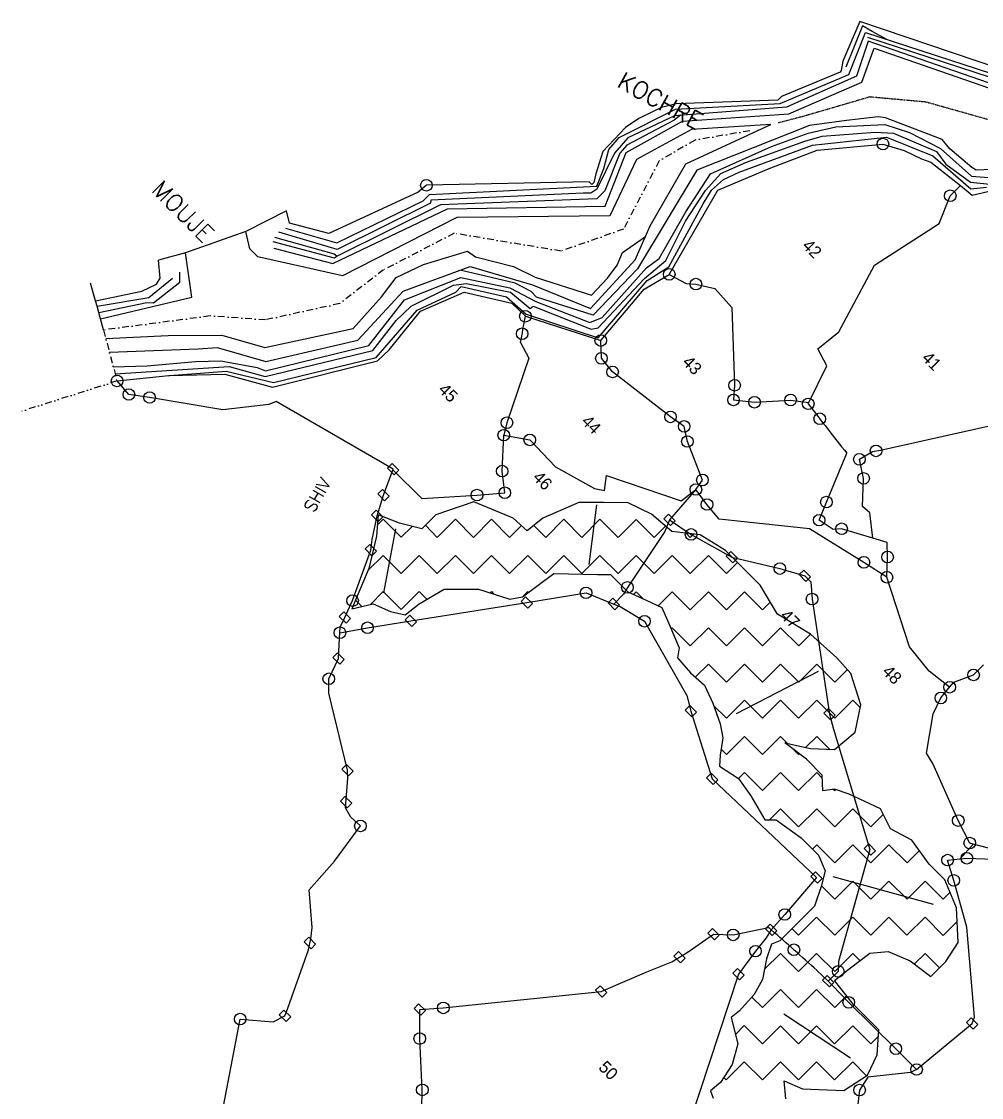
# Model space of a CAD drawing. Header units: metres. Extents: x 344416 to 346002, y 1760973 to 1763559.
# Drawn here: x 344623 to 345333, y 1762729 to 1763524 of the extents above; entities that cross this region are included whole.
import ezdxf

# ---------------------------------------------------------------- set-up
doc = ezdxf.new("R2010")
doc.units = ezdxf.units.M
doc.header["$MEASUREMENT"] = 0
doc.linetypes.add('DASHDOT', pattern=[1, 0.5, -0.25, 0, -0.25])
doc.linetypes.add('DIVIDE', pattern=[1.25, 0.5, -0.25, 0, -0.25, 0, -0.25])
for name, color, linetype in [('LINE_WATER', 4, 'Continuous'), ('OFF', 1, 'Continuous'), ('OTHERS', 1, 'Continuous'), ('POLY_HATCH', 12, 'Continuous'), ('POLY_PARCEL', 6, 'Continuous'), ('POLY_WATER', 4, 'Continuous'), ('SYM_ARROW', 1, 'Continuous'), ('TEXT_MAPOUT', 7, 'Continuous'), ('TEXT_PARCEL', 7, 'Continuous'), ('V_BOUND_LINE', 7, 'Continuous'), ('V_BOUND_STREAM_LINE', 7, 'DASHDOT'), ('V_DIVIDE_LINE', 7, 'DIVIDE')]:
    doc.layers.add(name, color=color, linetype=linetype)
doc.styles.get("Standard").update_dxf_attribs({"font": 'simplex.shx'})
doc.styles.add('TEXT_MAP', font='')
doc.styles.get('TEXT_MAP').set_extended_font_data('Kruti Dev 050')

msp = doc.modelspace()

# ---------------------------------------------------------------- linework, layer by layer
for points in [[(344897.39, 1763197.28), (344902.35, 1763192.32), (344898.92, 1763188.9), (344893.97, 1763193.85)], [(344890.21, 1763178.22), (344895.16, 1763173.26), (344891.73, 1763169.84), (344886.78, 1763174.79)], [(344885.52, 1763162.91), (344890.48, 1763157.95), (344887.05, 1763154.53), (344882.09, 1763159.48)], [(345101.5, 1763159.94), (345106.46, 1763154.98), (345103.03, 1763151.55), (345098.07, 1763156.51)], [(344880.84, 1763137.6), (344885.79, 1763132.64), (344882.36, 1763129.21), (344877.41, 1763134.17)], [(345147.59, 1763132.28), (345152.54, 1763127.32), (345149.12, 1763123.89), (345144.16, 1763128.85)], [(345201.43, 1763118.65), (345206.38, 1763113.7), (345202.95, 1763110.27), (345198, 1763115.23)], [(344996, 1763098.84), (345000.95, 1763093.88), (344997.52, 1763090.45), (344992.57, 1763095.41)], [(345060.3, 1763097.74), (345065.26, 1763092.78), (345061.83, 1763089.35), (345056.87, 1763094.31)], [(344861.73, 1763087.75), (344866.69, 1763082.79), (344863.26, 1763079.36), (344858.3, 1763084.32)], [(344910.45, 1763085.4), (344915.41, 1763080.44), (344911.98, 1763077.02), (344907.02, 1763081.97)], [(344857.05, 1763057.43), (344862, 1763052.48), (344858.58, 1763049.05), (344853.62, 1763054.01)], [(345117.29, 1763018.51), (345122.24, 1763013.55), (345118.81, 1763010.13), (345113.86, 1763015.09)], [(345219.72, 1763016.33), (345224.68, 1763011.37), (345221.25, 1763007.94), (345216.29, 1763012.9)], [(344863.53, 1762974.97), (344868.48, 1762970.01), (344865.05, 1762966.59), (344860.1, 1762971.55)], [(345133.13, 1762968.58), (345138.08, 1762963.62), (345134.65, 1762960.2), (345129.7, 1762965.15)], [(344862.51, 1762951.37), (344867.46, 1762946.41), (344864.03, 1762942.98), (344859.08, 1762947.94)], [(345249.62, 1762916.34), (345254.57, 1762911.38), (345251.14, 1762907.96), (345246.19, 1762912.92)], [(345210.14, 1762895.76), (345215.1, 1762890.8), (345211.67, 1762887.37), (345206.71, 1762892.33)], [(345176.69, 1762857.1), (345181.64, 1762852.14), (345178.21, 1762848.72), (345173.26, 1762853.68)], [(345134.13, 1762853.98), (345139.09, 1762849.02), (345135.66, 1762845.59), (345130.71, 1762850.55)], [(344835.88, 1762847.39), (344840.84, 1762842.43), (344837.41, 1762839.01), (344832.45, 1762843.96)], [(345108.86, 1762836.97), (345113.81, 1762832.02), (345110.38, 1762828.59), (345105.43, 1762833.55)], [(345152.43, 1762824.37), (345157.38, 1762819.41), (345153.96, 1762815.99), (345149, 1762820.95)], [(345218.88, 1762819.1), (345223.83, 1762814.15), (345220.4, 1762810.72), (345215.45, 1762815.68)], [(345051.13, 1762811.68), (345056.08, 1762806.72), (345052.66, 1762803.3), (345047.7, 1762808.25)], [(344817.42, 1762793.66), (344822.37, 1762788.7), (344818.94, 1762785.28), (344813.99, 1762790.24)], [(344916.94, 1762798.2), (344921.89, 1762793.24), (344918.46, 1762789.81), (344913.51, 1762794.77)], [(345325.08, 1762787.89), (345330.03, 1762782.93), (345326.6, 1762779.5), (345321.65, 1762784.46)]]:
    msp.add_lwpolyline(points, close=True)
for centre in [(345260.01, 1763433.22), (344922.65, 1763402.74), (345309.75, 1763395.02), (345102.1, 1763336.95), (345121.8, 1763329.77), (344995.81, 1763306.04), (344993.41, 1763293.11), (345051.51, 1763288.1), (345051.95, 1763274.97), (344694.08, 1763258.27), (345060.27, 1763264.9), (345150.41, 1763255.05), (344702.83, 1763248.26), (344718.15, 1763246.05), (345149.58, 1763244.23), (345165.13, 1763242.54), (345191.78, 1763244.18), (345204.83, 1763241.36), (344982.16, 1763227.41), (345103.04, 1763231.72), (345213.32, 1763230.31), (344979.81, 1763218.23), (345113.11, 1763224.7), (344999.07, 1763214.71), (345115.52, 1763213.54), (345254.92, 1763206.61), (345242.61, 1763200.38), (344978.65, 1763191.67), (345245.71, 1763186.32), (345126.62, 1763185.1), (344960.05, 1763173.96), (344980.62, 1763175.69), (345121.8, 1763178.1), (345129.99, 1763167.02), (345218.21, 1763168.82), (345212.9, 1763155.46), (345229.46, 1763149.07), (345118.25, 1763144.9), (345245.95, 1763124.3), (345263.42, 1763128.24), (345183.81, 1763119.73), (345262.93, 1763113.25), (345040.61, 1763101.8), (345071.21, 1763105.78), (344868.12, 1763096.05), (345207.66, 1763097.17), (344879.14, 1763076.01), (345083.81, 1763080.81), (344858.75, 1763072.31), (344850.53, 1763038.31), (345326.96, 1763041.14), (345309.3, 1763032.09), (345302.77, 1763024.14), (345315.66, 1762933.61), (344873.9, 1762929.66), (345324.12, 1762917.02), (345307.8, 1762904.39), (345322.02, 1762905.8), (345312.31, 1762889.45), (345187.46, 1762864.25), (345149.38, 1762849.19), (345165.85, 1762837.18), (345194.19, 1762838.22), (345226.98, 1762822.23), (345234.75, 1762799.36), (344935.17, 1762795.29), (344785.05, 1762787), (344917.71, 1762772.63), (345269.52, 1762765.14), (345284.88, 1762749.77), (344919.65, 1762734.73), (345242.74, 1762734.63)]:
    msp.add_circle(centre, 4.29)
at = {"layer": 'LINE_WATER'}
for p, q in [((345234.81, 1763484.62), (345247.11, 1763515.58)), ((345249.06, 1763509.08), (345240.36, 1763483.4)), ((345247.11, 1763515.58), (345352.51, 1763481.24)), ((345353.14, 1763477.9), (345248.82, 1763511.84)), ((345354.38, 1763472.62), (345249.06, 1763509.08)), ((345244.5, 1763478.93), (345253.53, 1763504.02)), ((345253.53, 1763504.02), (345352.86, 1763469.59)), ((345183.95, 1763463.27), (345234.81, 1763484.62)), ((345240.36, 1763483.4), (345188.67, 1763460.37)), ((345190.37, 1763455.55), (345244.5, 1763478.93)), ((345106.77, 1763459.06), (345183.95, 1763463.27)), ((345065.18, 1763438.1), (345106.77, 1763459.06)), ((345105.96, 1763454.1), (345071.47, 1763437.72)), ((345110.3, 1763454.43), (345105.85, 1763450.96)), ((345188.67, 1763460.37), (345105.96, 1763454.1)), ((345111.87, 1763449.98), (345190.37, 1763455.55)), ((345256.52, 1763453.23), (345233.2, 1763450.48)), ((345261.91, 1763452.67), (345256.52, 1763453.23)), ((345070.21, 1763426.94), (345111.87, 1763449.98)), ((345105.85, 1763450.96), (345070.72, 1763432.43)), ((345114.45, 1763418.48), (345177.05, 1763447.7)), ((345177.05, 1763447.7), (345118.48, 1763443.86)), ((345205.86, 1763446.98), (345122.38, 1763413.83)), ((345204.82, 1763441.14), (345225.23, 1763445.83)), ((345233.2, 1763450.48), (345205.86, 1763446.98)), ((345225.23, 1763445.83), (345261.3, 1763447.65)), ((345261.3, 1763447.65), (345279.62, 1763441.68)), ((345303.66, 1763436.66), (345261.91, 1763452.67)), ((345057.4, 1763429.21), (345065.18, 1763438.1)), ((345071.47, 1763437.72), (345061.68, 1763426.43)), ((345118.48, 1763443.86), (345077.98, 1763421.7)), ((345177.67, 1763431.5), (345204.82, 1763441.14)), ((345202.35, 1763435.38), (345215.13, 1763439.12)), ((345207.98, 1763432.44), (345262.63, 1763438.26)), ((345215.13, 1763439.12), (345254.25, 1763442)), ((345254.25, 1763442), (345267.88, 1763441.2)), ((345262.63, 1763438.26), (345296.77, 1763424.48)), ((345267.88, 1763441.2), (345299.61, 1763427.74)), ((345279.62, 1763441.68), (345302.5, 1763429.94)), ((345053.79, 1763415.04), (345057.4, 1763429.21)), ((345070.72, 1763432.43), (345065.7, 1763426.41)), ((345132.52, 1763411.32), (345177.67, 1763431.5)), ((345153.68, 1763412.45), (345207.98, 1763432.44)), ((345159.15, 1763419.85), (345202.35, 1763435.38)), ((345302.5, 1763429.94), (345325.56, 1763409.47)), ((345309.43, 1763429.78), (345303.66, 1763436.66)), ((345325.61, 1763415.81), (345309.43, 1763429.78)), ((345061.68, 1763426.43), (345048.64, 1763399.85)), ((345065.7, 1763426.41), (345054.41, 1763398.57)), ((345054.78, 1763387.43), (345070.21, 1763426.94)), ((345077.98, 1763421.7), (345058.27, 1763380.22)), ((345296.77, 1763424.48), (345325, 1763400.12)), ((345299.61, 1763427.74), (345306.41, 1763418.4)), ((345048.51, 1763401.98), (345053.79, 1763415.04)), ((345122.38, 1763413.83), (345078.6, 1763341.05)), ((345087.91, 1763372.69), (345114.45, 1763418.48)), ((345140.18, 1763411.44), (345159.15, 1763419.85)), ((345306.41, 1763418.4), (345324.71, 1763405.14)), ((345328.95, 1763413.95), (345325.61, 1763415.81)), ((345340.4, 1763414.5), (345328.95, 1763413.95)), ((345114.3, 1763383.08), (345132.52, 1763411.32)), ((345128.81, 1763398.9), (345140.18, 1763411.44)), ((345133.36, 1763399.17), (345142.12, 1763407.14)), ((345142.12, 1763407.14), (345153.68, 1763412.45)), ((345324.71, 1763405.14), (345373.56, 1763399.84)), ((345325.56, 1763409.47), (345373.72, 1763405.51)), ((344924.89, 1763395.93), (345048.51, 1763401.98)), ((345048.64, 1763399.85), (345044.12, 1763396.84)), ((345054.41, 1763398.57), (345048.64, 1763392.8)), ((345114.22, 1763376.14), (345128.81, 1763398.9)), ((345127.23, 1763389.16), (345133.36, 1763399.17)), ((345325, 1763400.12), (345336.43, 1763401.26)), ((344856.54, 1763360.14), (344920.2, 1763391.25)), ((344925.7, 1763389.57), (344856.82, 1763355.43)), ((344920.2, 1763391.25), (344924.89, 1763395.93)), ((344925.95, 1763391.82), (344925.7, 1763389.57)), ((345038.6, 1763396.84), (344925.95, 1763391.82)), ((345048.64, 1763392.8), (344933.05, 1763388.36)), ((345044.12, 1763396.84), (345038.6, 1763396.84)), ((345101.87, 1763342.41), (345127.23, 1763389.16)), ((344853.46, 1763345.06), (344938.14, 1763385.44)), ((344933.05, 1763388.36), (344856.72, 1763350.33)), ((344938.14, 1763385.44), (345054.78, 1763387.43)), ((345094.68, 1763348.6), (345114.3, 1763383.08)), ((344945.03, 1763379.04), (344860.55, 1763335.78)), ((345058.27, 1763380.22), (344945.03, 1763379.04)), ((345099.6, 1763347.12), (345114.22, 1763376.14)), ((344792.08, 1763355.9), (344789.21, 1763368.66)), ((344856.82, 1763355.43), (344813.65, 1763368.02)), ((344818.55, 1763371.1), (344856.54, 1763360.14)), ((345076.98, 1763347.71), (345087.91, 1763372.69)), ((344854.71, 1763348.82), (344809.53, 1763360.92)), ((344810.54, 1763364.43), (344854.46, 1763352.09)), ((345067.45, 1763353.03), (345084.51, 1763364.92)), ((344749.45, 1763320.01), (344744.64, 1763352.93)), ((344798.07, 1763349.9), (344792.08, 1763355.9)), ((344860.55, 1763335.78), (344798.07, 1763349.9)), ((344810.04, 1763356.4), (344853.46, 1763345.06)), ((344854.46, 1763352.09), (344856.72, 1763350.33)), ((344856.72, 1763350.33), (344854.71, 1763348.82)), ((344920.51, 1763344.29), (344953, 1763354.1)), ((344953, 1763354.1), (344958.86, 1763349.9)), ((344958.86, 1763349.9), (344986.95, 1763342.75)), ((345063.68, 1763343.82), (345067.45, 1763353.03)), ((344900.33, 1763334.63), (344920.51, 1763344.29)), ((344905.57, 1763324.49), (344955.03, 1763342.66)), ((344955.03, 1763342.66), (345001.05, 1763329.2)), ((344986.95, 1763342.75), (345003.02, 1763334.8)), ((345044, 1763311.71), (345076.98, 1763347.71)), ((345052.55, 1763305.03), (345085.2, 1763341.73)), ((345056.56, 1763334.18), (345063.68, 1763343.82)), ((345083.74, 1763334.01), (345099.6, 1763347.12)), ((345085.2, 1763341.73), (345094.68, 1763348.6)), ((345085.71, 1763332.5), (345101.87, 1763342.41)), ((344717.46, 1763319.85), (344735.02, 1763334.08)), ((344740.57, 1763331.11), (344740.39, 1763338.7)), ((344889.44, 1763320.39), (344900.33, 1763334.63)), ((344906.51, 1763318.12), (344948.08, 1763334.72)), ((344948.08, 1763334.72), (344984.34, 1763327.06)), ((344988.17, 1763330.39), (344948.56, 1763339.92)), ((345003.02, 1763334.8), (345044.72, 1763321.56)), ((345044.72, 1763321.56), (345056.56, 1763334.18)), ((345078.6, 1763341.05), (345045.94, 1763306.94)), ((345049.49, 1763297.45), (345083.74, 1763334.01)), ((344720.97, 1763315.97), (344740.57, 1763331.11)), ((344911.51, 1763313.58), (344942.79, 1763329.06)), ((344942.79, 1763329.06), (344952.4, 1763330.29)), ((344944.36, 1763323.81), (344948.45, 1763327.89)), ((344948.45, 1763327.89), (344981.73, 1763320.26)), ((344952.4, 1763330.29), (344984.92, 1763323.76)), ((344984.34, 1763327.06), (345003.45, 1763316.98)), ((345000.07, 1763324.43), (344988.17, 1763330.39)), ((345001.05, 1763329.2), (345044, 1763311.71)), ((345049.6, 1763290.21), (345085.71, 1763332.5)), ((344679.45, 1763313.41), (344717.46, 1763319.85)), ((344681.94, 1763304.04), (344749.45, 1763320.01)), ((344868.58, 1763297.04), (344889.44, 1763320.39)), ((344872.08, 1763288.49), (344905.57, 1763324.49)), ((344880.21, 1763284.42), (344906.51, 1763318.12)), ((344915.8, 1763310.48), (344944.36, 1763323.81)), ((344981.73, 1763320.26), (344996.46, 1763307.58)), ((344984.92, 1763323.76), (344999.32, 1763311.68)), ((345004.1, 1763320.18), (345000.07, 1763324.43)), ((345045.94, 1763306.94), (345004.1, 1763320.18)), ((344680.67, 1763308.83), (344715.98, 1763316.16)), ((344715.98, 1763316.16), (344720.97, 1763315.97)), ((344885.57, 1763275.62), (344915.8, 1763310.48)), ((344900.42, 1763302.99), (344911.51, 1763313.58)), ((344999.32, 1763311.68), (345001.46, 1763313.43)), ((345001.46, 1763313.43), (345044.48, 1763296.45)), ((345003.45, 1763316.98), (345043.43, 1763301.51)), ((344883.03, 1763280.75), (344900.42, 1763302.99)), ((344996.46, 1763307.58), (345049.6, 1763290.21)), ((345043.43, 1763301.51), (345052.55, 1763305.03)), ((344803.2, 1763283), (344868.58, 1763297.04)), ((345044.48, 1763296.45), (345049.49, 1763297.45)), ((344685.77, 1763289.59), (344731.95, 1763291.88)), ((344731.95, 1763291.88), (344771.56, 1763292.05)), ((344771.56, 1763292.05), (344803.2, 1763283)), ((344804, 1763272.72), (344872.08, 1763288.49)), ((344688.46, 1763279.46), (344753.98, 1763281.89)), ((344753.98, 1763281.89), (344768.11, 1763282.99)), ((344768.11, 1763282.99), (344804, 1763272.72)), ((344803.59, 1763261.56), (344883.03, 1763280.75)), ((344803.8, 1763265.73), (344880.21, 1763284.42)), ((344716.31, 1763269.33), (344752.06, 1763272.5)), ((344752.06, 1763272.5), (344770.78, 1763273.14)), ((344770.78, 1763273.14), (344797.55, 1763268.14)), ((344809.78, 1763257.16), (344885.57, 1763275.62)), ((344691.29, 1763268.8), (344716.31, 1763269.33)), ((344692.66, 1763263.62), (344776.97, 1763269.05)), ((344729.94, 1763261.98), (344774.8, 1763265.49)), ((344774.8, 1763265.49), (344809.78, 1763257.16)), ((344776.97, 1763269.05), (344803.59, 1763261.56)), ((344797.55, 1763268.14), (344803.8, 1763265.73))]:
    msp.add_line(p, q, dxfattribs=at)
at = {"layer": 'OFF'}
for p, q in [((344819.33, 1763383.83), (344789.21, 1763368.66)), ((344789.21, 1763368.66), (344744.64, 1763352.93)), ((344744.64, 1763352.93), (344724.66, 1763347.41))]:
    msp.add_line(p, q, dxfattribs=at)
at = {"layer": 'OTHERS'}
for p, q in [((344678.24, 1763317.31), (344674.43, 1763330.51)), ((344679.45, 1763313.41), (344678.24, 1763317.31)), ((344680.67, 1763308.83), (344679.45, 1763313.41)), ((344681.94, 1763304.04), (344680.67, 1763308.83)), ((344684.09, 1763295.94), (344681.94, 1763304.04))]:
    msp.add_line(p, q, dxfattribs=at)
at = {"layer": 'POLY_HATCH'}
for p, q in [((344957.6, 1763169.05), (344929.58, 1763159.33)), ((344986.85, 1763156.83), (344957.6, 1763169.05)), ((345035.28, 1763168.41), (345008.78, 1763156.81)), ((345053.55, 1763168.39), (345035.28, 1763168.41)), ((345071.83, 1763168.37), (345053.55, 1763168.39)), ((345088.89, 1763159.82), (345071.83, 1763168.37)), ((344886.94, 1763159.37), (344885.72, 1763143.54)), ((344902.78, 1763153.27), (344886.94, 1763159.37)), ((344929.58, 1763159.33), (344919.23, 1763148.98)), ((345104.12, 1763147.01), (345088.89, 1763159.82)), ((344919.23, 1763148.98), (344902.78, 1763153.27)), ((344997.21, 1763147.68), (344986.85, 1763156.83)), ((345008.78, 1763156.81), (344997.21, 1763147.68)), ((344885.72, 1763143.54), (344880.24, 1763119.78)), ((345124.84, 1763144.55), (345104.12, 1763147.01)), ((345143.72, 1763132.96), (345124.84, 1763144.55)), ((345169.32, 1763107.34), (345143.72, 1763132.96)), ((344880.24, 1763119.78), (344867.46, 1763089.95)), ((344993.56, 1763098.95), (345016.71, 1763115.98)), ((345016.71, 1763115.98), (345049, 1763115.34)), ((345049, 1763115.34), (345058.74, 1763115.33)), ((345058.74, 1763115.33), (345071.54, 1763102.52)), ((344917.41, 1763093.55), (344935.69, 1763104.49)), ((344935.69, 1763104.49), (344961.27, 1763104.47)), ((344961.27, 1763104.47), (344984.42, 1763097.13)), ((345182.11, 1763086.01), (345169.32, 1763107.34)), ((344984.42, 1763097.13), (344993.56, 1763098.95)), ((345071.54, 1763102.52), (345084.94, 1763096.42)), ((345084.94, 1763096.42), (345096.52, 1763090.92)), ((344867.46, 1763089.95), (344883.3, 1763093.58)), ((344883.3, 1763093.58), (344896.09, 1763088.09)), ((344896.09, 1763088.09), (344907.06, 1763085.64)), ((344907.06, 1763085.64), (344917.41, 1763093.55)), ((345096.52, 1763090.92), (345102.62, 1763077.51)), ((345206.49, 1763071.36), (345182.11, 1763086.01)), ((345102.62, 1763077.51), (345109.32, 1763061.06)), ((345225.95, 1763053.76), (345206.49, 1763071.36)), ((345109.32, 1763061.06), (345108.1, 1763053.75)), ((345108.1, 1763053.75), (345117.85, 1763042.77)), ((345236.31, 1763042.17), (345225.95, 1763053.76)), ((345117.85, 1763042.77), (345128.21, 1763033.62)), ((345243.63, 1763019.01), (345236.31, 1763042.17)), ((345128.21, 1763033.62), (345134.31, 1763020.21)), ((345134.31, 1763020.21), (345139.79, 1763004.98)), ((345239.36, 1762998.91), (345243.63, 1763019.01)), ((345139.79, 1763004.98), (345141.62, 1762994.62)), ((345141.62, 1762994.62), (345139.8, 1762981.83)), ((345224.14, 1762986.14), (345239.36, 1762998.91)), ((345203.43, 1762978.85), (345187.58, 1762991.05)), ((345187.58, 1762991.05), (345206.47, 1762986.76)), ((345206.47, 1762986.76), (345224.14, 1762986.14)), ((345139.8, 1762981.83), (345139.19, 1762973.91)), ((345215, 1762967.26), (345203.43, 1762978.85)), ((345139.19, 1762973.91), (345153.2, 1762964.75)), ((345153.2, 1762964.75), (345162.34, 1762951.95)), ((345215.61, 1762955.68), (345215, 1762967.26)), ((345224.14, 1762956.89), (345215.61, 1762955.68)), ((345235.11, 1762953.23), (345224.14, 1762956.89)), ((345258.26, 1762942.24), (345235.11, 1762953.23)), ((345162.34, 1762951.95), (345172.7, 1762934.27)), ((345265.58, 1762927.61), (345258.26, 1762942.24)), ((345172.7, 1762934.27), (345181.23, 1762934.26)), ((345181.23, 1762934.26), (345199.51, 1762920.84)), ((345199.51, 1762920.84), (345212.31, 1762908.03)), ((345281.42, 1762919.06), (345265.58, 1762927.61)), ((345294.21, 1762901.38), (345281.42, 1762919.06)), ((345212.31, 1762908.03), (345217.31, 1762896.57)), ((345217.31, 1762896.57), (345214.26, 1762885)), ((345305.79, 1762889.79), (345294.21, 1762901.38)), ((345314.32, 1762869.07), (345305.79, 1762889.79)), ((345214.26, 1762885), (345209.39, 1762870.38)), ((345209.39, 1762870.38), (345196.6, 1762857.6)), ((345315.55, 1762843.48), (345314.32, 1762869.07)), ((345196.6, 1762857.6), (345183.81, 1762844.82)), ((345177.72, 1762842.39), (345174.07, 1762831.43)), ((345183.81, 1762844.82), (345177.72, 1762842.39)), ((345306.41, 1762829.48), (345315.55, 1762843.48)), ((345235.14, 1762824.07), (345250.36, 1762835.63)), ((345250.36, 1762835.63), (345263.77, 1762836.84)), ((345263.77, 1762836.84), (345280.22, 1762830.12)), ((345174.07, 1762831.43), (345171.02, 1762816.21)), ((345280.22, 1762830.12), (345295.45, 1762818.53)), ((345295.45, 1762818.53), (345306.41, 1762829.48)), ((345224.17, 1762815.56), (345235.14, 1762824.07)), ((345171.02, 1762816.21), (345164.93, 1762805.25)), ((345238.19, 1762797.87), (345224.17, 1762815.56)), ((345164.93, 1762805.25), (345153.97, 1762793.07)), ((345257.08, 1762778.97), (345238.19, 1762797.87)), ((345153.97, 1762793.07), (345147.88, 1762788.21)), ((345147.88, 1762788.21), (345152.76, 1762768.71)), ((345255.86, 1762760.69), (345257.08, 1762778.97)), ((345152.76, 1762768.71), (345148.49, 1762753.48)), ((345248.65, 1762745.71), (345255.86, 1762760.69)), ((345148.49, 1762753.48), (345139.97, 1762740.09)), ((345230.99, 1762734.16), (345248.65, 1762745.71)), ((345139.97, 1762740.09), (345132.66, 1762734)), ((345188.34, 1762728.11), (345187.12, 1762741.52)), ((345187.12, 1762741.52), (345200.52, 1762735.41)), ((345132.66, 1762734), (345134.49, 1762728.52)), ((345200.52, 1762735.41), (345230.99, 1762734.16))]:
    msp.add_line(p, q, dxfattribs=at)
at = {"layer": 'POLY_HATCH', "linetype": 'Continuous'}
for p, q in [((344886.36, 1763151.8), (344890.69, 1763156.13)), ((344890.69, 1763156.13), (344904.04, 1763142.78)), ((344904.04, 1763142.78), (344912.11, 1763150.84)), ((344921.88, 1763151.64), (344930.74, 1763142.76)), ((344930.74, 1763142.76), (344944.1, 1763156.11)), ((344944.1, 1763156.11), (344957.45, 1763142.75)), ((344957.45, 1763142.75), (344970.81, 1763156.1)), ((344970.81, 1763156.1), (344984.15, 1763142.74)), ((344984.15, 1763142.74), (344992.9, 1763151.48)), ((345002.07, 1763151.52), (345010.86, 1763142.73)), ((345010.86, 1763142.73), (345024.22, 1763156.08)), ((345024.22, 1763156.08), (345037.56, 1763142.72)), ((345037.56, 1763142.72), (345050.92, 1763156.07)), ((345050.92, 1763156.07), (345064.27, 1763142.71)), ((345064.27, 1763142.71), (345077.62, 1763156.05)), ((345077.62, 1763156.05), (345090.97, 1763142.7)), ((345090.97, 1763142.7), (345099.33, 1763151.04)), ((345114.59, 1763145.77), (345117.68, 1763142.68)), ((345117.68, 1763142.68), (345120.11, 1763145.11)), ((344879.66, 1763118.41), (344890.68, 1763129.43)), ((344890.68, 1763129.43), (344904.03, 1763116.07)), ((344904.03, 1763116.07), (344917.39, 1763129.42)), ((344917.39, 1763129.42), (344930.73, 1763116.06)), ((344930.73, 1763116.06), (344944.09, 1763129.41)), ((344944.09, 1763129.41), (344957.44, 1763116.05)), ((344957.44, 1763116.05), (344970.79, 1763129.39)), ((344970.79, 1763129.39), (344984.14, 1763116.04)), ((344984.14, 1763116.04), (344997.5, 1763129.38)), ((344997.5, 1763129.38), (345010.85, 1763116.03)), ((345010.85, 1763116.03), (345024.2, 1763129.37)), ((345024.2, 1763129.37), (345037.55, 1763116.01)), ((345037.55, 1763116.01), (345050.91, 1763129.36)), ((345050.91, 1763129.36), (345064.25, 1763116)), ((345064.25, 1763116), (345077.61, 1763129.35)), ((345077.61, 1763129.35), (345090.96, 1763115.99)), ((345090.96, 1763115.99), (345104.32, 1763129.34)), ((345104.32, 1763129.34), (345117.66, 1763115.98)), ((345117.66, 1763115.98), (345131.02, 1763129.33)), ((345131.02, 1763129.33), (345144.37, 1763115.97)), ((345144.37, 1763115.97), (345152.54, 1763124.13)), ((344870.24, 1763096.45), (344875.01, 1763091.68)), ((344880.99, 1763093.05), (344890.67, 1763102.72)), ((344890.67, 1763102.72), (344904.02, 1763089.37)), ((344904.02, 1763089.37), (344917.37, 1763102.71)), ((344917.37, 1763102.71), (344923.12, 1763096.97)), ((344969.84, 1763101.75), (344970.78, 1763102.69)), ((344970.78, 1763102.69), (344972.59, 1763100.88)), ((344994.3, 1763099.49), (344997.49, 1763102.68)), ((344997.49, 1763102.68), (344997.97, 1763102.19)), ((345075.62, 1763100.66), (345077.6, 1763102.64)), ((345077.6, 1763102.64), (345082.89, 1763097.35)), ((345093.85, 1763092.19), (345104.31, 1763102.63)), ((345104.31, 1763102.63), (345117.65, 1763089.28)), ((345117.65, 1763089.28), (345131.01, 1763102.62)), ((345131.01, 1763102.62), (345144.36, 1763089.26)), ((345144.36, 1763089.26), (345157.71, 1763102.61)), ((345157.71, 1763102.61), (345171.06, 1763089.25)), ((345171.06, 1763089.25), (345176.76, 1763094.94)), ((345103.56, 1763075.19), (345104.29, 1763075.93)), ((345104.29, 1763075.93), (345117.64, 1763062.57)), ((345117.64, 1763062.57), (345131, 1763075.92)), ((345131, 1763075.92), (345144.35, 1763062.56)), ((345144.35, 1763062.56), (345157.7, 1763075.91)), ((345157.7, 1763075.91), (345171.05, 1763062.55)), ((345171.05, 1763062.55), (345184.41, 1763075.89)), ((345184.41, 1763075.89), (345197.75, 1763062.54)), ((345197.75, 1763062.54), (345206.54, 1763071.31)), ((345121.4, 1763039.64), (345130.99, 1763049.21)), ((345130.99, 1763049.21), (345144.33, 1763035.86)), ((345144.33, 1763035.86), (345157.69, 1763049.2)), ((345157.69, 1763049.2), (345171.04, 1763035.84)), ((345171.04, 1763035.84), (345184.4, 1763049.19)), ((345184.4, 1763049.19), (345197.74, 1763035.83)), ((345197.74, 1763035.83), (345211.1, 1763049.18)), ((345211.1, 1763049.18), (345224.45, 1763035.82)), ((345224.45, 1763035.82), (345233.71, 1763045.08)), ((345134.89, 1763018.59), (345144.32, 1763009.15)), ((345144.32, 1763009.15), (345157.68, 1763022.5)), ((345157.68, 1763022.5), (345171.03, 1763009.14)), ((345171.03, 1763009.14), (345184.39, 1763022.49)), ((345184.39, 1763022.49), (345197.73, 1763009.13)), ((345197.73, 1763009.13), (345211.09, 1763022.47)), ((345211.09, 1763022.47), (345224.44, 1763009.12)), ((345224.44, 1763009.12), (345237.79, 1763022.46)), ((345237.79, 1763022.46), (345243.21, 1763017.04)), ((345144.31, 1762982.45), (345157.67, 1762995.79)), ((345157.67, 1762995.79), (345171.02, 1762982.43)), ((345171.02, 1762982.43), (345184.37, 1762995.78)), ((345184.37, 1762995.78), (345189.55, 1762990.6)), ((345202.88, 1762987.58), (345211.08, 1762995.77)), ((345211.08, 1762995.77), (345220.58, 1762986.26)), ((345140.44, 1762986.32), (345144.31, 1762982.45)), ((345194.17, 1762985.97), (345197.72, 1762982.42)), ((345197.72, 1762982.42), (345198.18, 1762982.89)), ((345153.25, 1762964.69), (345157.66, 1762969.09)), ((345157.66, 1762969.09), (345171, 1762955.73)), ((345171, 1762955.73), (345184.36, 1762969.08)), ((345184.36, 1762969.08), (345197.71, 1762955.72)), ((345197.71, 1762955.72), (345211.07, 1762969.07)), ((345211.07, 1762969.07), (345215.12, 1762965.01)), ((345223.34, 1762956.78), (345224.41, 1762955.71)), ((345224.41, 1762955.71), (345225.24, 1762956.53)), ((345176.24, 1762934.27), (345184.35, 1762942.37)), ((345184.35, 1762942.37), (345197.7, 1762929.01)), ((345197.7, 1762929.01), (345211.06, 1762942.36)), ((345211.06, 1762942.36), (345224.4, 1762929)), ((345224.4, 1762929), (345237.76, 1762942.35)), ((345237.76, 1762942.35), (345251.11, 1762928.99)), ((345251.11, 1762928.99), (345260.29, 1762938.17)), ((345207.87, 1762912.48), (345211.04, 1762915.66)), ((345211.04, 1762915.66), (345224.39, 1762902.3)), ((345224.39, 1762902.3), (345237.75, 1762915.64)), ((345237.75, 1762915.64), (345251.1, 1762902.29)), ((345251.1, 1762902.29), (345264.45, 1762915.63)), ((345264.45, 1762915.63), (345277.8, 1762902.28)), ((345277.8, 1762902.28), (345286.95, 1762911.42)), ((345224.38, 1762875.59), (345237.74, 1762888.94)), ((345237.74, 1762888.94), (345251.08, 1762875.58)), ((345251.08, 1762875.58), (345264.44, 1762888.93)), ((345264.44, 1762888.93), (345277.79, 1762875.57)), ((345277.79, 1762875.57), (345291.15, 1762888.92)), ((345291.15, 1762888.92), (345304.49, 1762875.56)), ((345214.41, 1762885.57), (345224.38, 1762875.59)), ((345304.49, 1762875.56), (345309.57, 1762880.63)), ((345197.66, 1762848.9), (345211.02, 1762862.25)), ((345211.02, 1762862.25), (345224.37, 1762848.89)), ((345224.37, 1762848.89), (345237.73, 1762862.24)), ((345237.73, 1762862.24), (345251.07, 1762848.88)), ((345251.07, 1762848.88), (345264.43, 1762862.22)), ((345264.43, 1762862.22), (345277.78, 1762848.87)), ((345277.78, 1762848.87), (345291.13, 1762862.21)), ((345291.13, 1762862.21), (345304.48, 1762848.86)), ((345304.48, 1762848.86), (345314.8, 1762859.16)), ((345192.78, 1762853.79), (345197.66, 1762848.9)), ((345172.54, 1762823.8), (345184.31, 1762835.55)), ((345184.31, 1762835.55), (345197.65, 1762822.2)), ((345197.65, 1762822.2), (345211.01, 1762835.54)), ((345211.01, 1762835.54), (345224.36, 1762822.19)), ((345224.36, 1762822.19), (345237.71, 1762835.53)), ((345237.71, 1762835.53), (345243.11, 1762830.13)), ((345283.35, 1762827.74), (345291.12, 1762835.51)), ((345291.12, 1762835.51), (345301.78, 1762824.85)), ((345163.16, 1762803.28), (345170.94, 1762795.5)), ((345170.94, 1762795.5), (345184.29, 1762808.85)), ((345184.29, 1762808.85), (345197.64, 1762795.49)), ((345197.64, 1762795.49), (345211, 1762808.84)), ((345211, 1762808.84), (345224.34, 1762795.48)), ((345224.34, 1762795.48), (345233.13, 1762804.26)), ((345151.03, 1762775.61), (345157.58, 1762782.16)), ((345157.58, 1762782.16), (345170.92, 1762768.8)), ((345170.92, 1762768.8), (345184.28, 1762782.15)), ((345184.28, 1762782.15), (345197.63, 1762768.79)), ((345197.63, 1762768.79), (345210.99, 1762782.13)), ((345210.99, 1762782.13), (345224.33, 1762768.78)), ((345224.33, 1762768.78), (345237.69, 1762782.12)), ((345237.69, 1762782.12), (345251.04, 1762768.76)), ((345251.04, 1762768.76), (345256.78, 1762774.5)), ((345144.21, 1762742.11), (345157.57, 1762755.45)), ((345157.57, 1762755.45), (345170.91, 1762742.09)), ((345170.91, 1762742.09), (345184.27, 1762755.44)), ((345184.27, 1762755.44), (345197.62, 1762742.08)), ((345197.62, 1762742.08), (345210.98, 1762755.43)), ((345210.98, 1762755.43), (345224.32, 1762742.07)), ((345224.32, 1762742.07), (345237.68, 1762755.42)), ((345237.68, 1762755.42), (345247.88, 1762745.21)), ((345142.4, 1762743.91), (345144.21, 1762742.11))]:
    msp.add_line(p, q, dxfattribs=at)
at = {"layer": 'POLY_PARCEL'}
for p, q in [((345309.75, 1763395.02), (345317.26, 1763402.53)), ((345301.58, 1763374.44), (345309.75, 1763395.02)), ((345253.76, 1763343.84), (345301.58, 1763374.44)), ((345227.34, 1763294.5), (345253.76, 1763343.84)), ((345102.1, 1763336.95), (345114.58, 1763330.34)), ((345114.58, 1763330.34), (345121.8, 1763329.77)), ((345121.8, 1763329.77), (345135.68, 1763326.43)), ((345135.68, 1763326.43), (345148.46, 1763312.53)), ((345148.46, 1763312.53), (345150.41, 1763255.05)), ((345211.85, 1763282), (345227.34, 1763294.5)), ((344992.1, 1763286.56), (344998.38, 1763275.04)), ((345051.95, 1763274.97), (345051.51, 1763288.1)), ((345218.43, 1763269.47), (345211.85, 1763282)), ((344998.38, 1763275.04), (344982.16, 1763227.41)), ((345060.27, 1763264.9), (345051.95, 1763274.97)), ((345103.04, 1763231.72), (345060.27, 1763264.9)), ((345205.33, 1763242.4), (345218.43, 1763269.47)), ((345150.41, 1763255.05), (345149.58, 1763244.23)), ((345149.58, 1763244.23), (345165.13, 1763242.54)), ((345165.13, 1763242.54), (345191.78, 1763244.18)), ((345191.78, 1763244.18), (345205.33, 1763242.4)), ((345204.83, 1763241.36), (345205.33, 1763242.4)), ((345113.11, 1763224.7), (345103.04, 1763231.72)), ((344982.16, 1763227.41), (344979.81, 1763218.23)), ((345115.52, 1763213.54), (345113.11, 1763224.7)), ((345258.22, 1763207.12), (345351.65, 1763228.06)), ((344978.65, 1763191.67), (344979.81, 1763218.23)), ((344979.81, 1763218.23), (344999.07, 1763214.71)), ((344999.07, 1763214.71), (345018.11, 1763194.78)), ((345126.62, 1763185.1), (345115.52, 1763213.54)), ((345252.23, 1763206.2), (345258.22, 1763207.12)), ((345218.21, 1763168.82), (345233.28, 1763204.82)), ((345242.61, 1763200.38), (345252.23, 1763206.2)), ((345245.71, 1763186.32), (345242.61, 1763200.38)), ((344897.96, 1763192.58), (344919.35, 1763171.38)), ((344980.62, 1763175.69), (344978.65, 1763191.67)), ((345018.11, 1763194.78), (345046.9, 1763178.78)), ((345054.34, 1763177.46), (345055.65, 1763188.4)), ((345055.65, 1763188.4), (345111.02, 1763169.74)), ((345121.8, 1763178.1), (345126.62, 1763185.1)), ((345244.79, 1763165.58), (345245.71, 1763186.32)), ((344960.05, 1763173.96), (344980.62, 1763175.69)), ((345046.9, 1763178.78), (345054.34, 1763177.46)), ((345121.8, 1763178.1), (345102.27, 1763155.75)), ((345111.02, 1763169.74), (345121.8, 1763178.1)), ((345129.99, 1763167.02), (345121.8, 1763178.1)), ((344919.35, 1763171.38), (344960.05, 1763173.96)), ((345138.96, 1763156.29), (345129.99, 1763167.02)), ((345212.9, 1763155.46), (345218.21, 1763168.82)), ((345250.32, 1763160.97), (345244.79, 1763165.58)), ((345252.52, 1763142.23), (345250.32, 1763160.97)), ((345102.27, 1763155.75), (345098.77, 1763146.99)), ((345102.27, 1763155.75), (345118.25, 1763144.9)), ((345205.83, 1763149.06), (345138.96, 1763156.29)), ((345223.3, 1763148.44), (345212.9, 1763155.46)), ((345098.77, 1763146.99), (345071.21, 1763105.78)), ((345118.25, 1763144.9), (345148.35, 1763128.09)), ((345245.95, 1763124.3), (345205.83, 1763149.06)), ((345229.46, 1763149.07), (345223.3, 1763148.44)), ((345252.52, 1763142.23), (345229.46, 1763149.07)), ((345263.21, 1763139.06), (345252.52, 1763142.23)), ((345263.42, 1763128.24), (345263.21, 1763139.06)), ((345148.35, 1763128.09), (345183.81, 1763119.73)), ((345262.93, 1763113.25), (345263.42, 1763128.24)), ((345183.81, 1763119.73), (345202.19, 1763114.46)), ((345262.93, 1763113.25), (345245.95, 1763124.3)), ((345202.19, 1763114.46), (345206.79, 1763109.86)), ((345279.75, 1763061.97), (345262.93, 1763113.25)), ((345071.21, 1763105.78), (345068.37, 1763100.75)), ((345206.79, 1763109.86), (345207.66, 1763097.17)), ((344996.76, 1763094.65), (345040.61, 1763101.8)), ((345040.61, 1763101.8), (345061.06, 1763093.54)), ((345068.37, 1763100.75), (345061.06, 1763093.54)), ((345207.66, 1763097.17), (345220.48, 1763012.14)), ((344911.22, 1763081.21), (344996.76, 1763094.65)), ((345061.06, 1763093.54), (345065.81, 1763091.63)), ((345065.81, 1763091.63), (345083.81, 1763080.81)), ((344879.14, 1763076.01), (344911.22, 1763081.21)), ((345083.81, 1763080.81), (345115.01, 1763025.89)), ((344858.75, 1763072.31), (344879.14, 1763076.01)), ((345294.14, 1763043.92), (345279.75, 1763061.97)), ((345326.96, 1763041.14), (345334.4, 1763048.57)), ((345309.3, 1763032.09), (345294.14, 1763043.92)), ((345312.28, 1763035.72), (345326.96, 1763041.14)), ((345302.77, 1763024.14), (345309.3, 1763032.09)), ((345309.3, 1763032.09), (345312.28, 1763035.72)), ((345115.01, 1763025.89), (345118.05, 1763014.32)), ((345297.14, 1763012.48), (345302.77, 1763024.14)), ((345118.05, 1763014.32), (345133.89, 1762964.39)), ((345220.48, 1763012.14), (345223.55, 1763001.19)), ((345292.12, 1762983.32), (345297.14, 1763012.48)), ((345223.55, 1763001.19), (345250.38, 1762912.15)), ((345296.94, 1762975.67), (345292.12, 1762983.32)), ((345315.66, 1762933.61), (345296.94, 1762975.67)), ((345133.89, 1762964.39), (345210.91, 1762891.57)), ((345324.12, 1762917.02), (345315.66, 1762933.61)), ((345317.07, 1762905.31), (345326.78, 1762916.3)), ((345326.78, 1762916.3), (345324.12, 1762917.02)), ((345339.01, 1762912.98), (345326.78, 1762916.3)), ((345250.38, 1762912.15), (345227.2, 1762829.46)), ((345307.8, 1762904.39), (345317.07, 1762905.31)), ((345317.07, 1762905.31), (345322.02, 1762905.8)), ((345322.02, 1762905.8), (345348.65, 1762904.96)), ((345312.31, 1762889.45), (345307.8, 1762904.39)), ((345210.91, 1762891.57), (345187.46, 1762864.25)), ((345322.07, 1762854.97), (345312.31, 1762889.45)), ((345187.46, 1762864.25), (345177.46, 1762852.92)), ((345116.07, 1762836.77), (345134.9, 1762849.78)), ((345134.9, 1762849.78), (345149.38, 1762849.19)), ((345149.38, 1762849.19), (345175.35, 1762854.75)), ((345177.46, 1762852.92), (345173.76, 1762846.91)), ((345327.54, 1762788.34), (345322.07, 1762854.97)), ((345173.76, 1762846.91), (345165.85, 1762837.18)), ((345103.9, 1762829.25), (345116.07, 1762836.77)), ((345165.85, 1762837.18), (345153.19, 1762820.18)), ((345085.65, 1762822.03), (345103.9, 1762829.25)), ((345227.2, 1762829.46), (345226.98, 1762822.23)), ((345051.89, 1762807.49), (345085.65, 1762822.03)), ((345153.19, 1762820.18), (345113.04, 1762698.48)), ((345211.28, 1762822.85), (345219.64, 1762814.91)), ((345226.98, 1762822.23), (345219.64, 1762814.91)), ((345219.64, 1762814.91), (345222.58, 1762812.12)), ((345222.58, 1762812.12), (345234.75, 1762799.36)), ((344935.17, 1762795.29), (345051.89, 1762807.49)), ((344917.7, 1762794.01), (344935.17, 1762795.29)), ((344917.71, 1762772.63), (344917.7, 1762794.01)), ((345234.75, 1762799.36), (345269.52, 1762765.14)), ((345325.84, 1762783.69), (345327.54, 1762788.34)), ((345284.88, 1762749.77), (345325.84, 1762783.69)), ((344919.65, 1762734.73), (344917.71, 1762772.63)), ((345269.52, 1762765.14), (345284.88, 1762749.77)), ((345280.45, 1762747.53), (345248.93, 1762744.06)), ((345284.88, 1762749.77), (345280.45, 1762747.53)), ((345248.93, 1762744.06), (345242.74, 1762734.63)), ((344919.39, 1762720.91), (344919.65, 1762734.73)), ((345242.74, 1762734.63), (345241.12, 1762722.24))]:
    msp.add_line(p, q, dxfattribs=at)
for centre, radius, start, end in [((344290.14, 1763430.24), 716.51, 348.43228, 350.01793), ((347297.51, 1764841.44), 2634.31, 217.40187, 218.40903), ((343857.85, 1761334.88), 2011.43, 48.9999, 49.07945), ((343857.85, 1761334.88), 2011.43, 47.71072, 48.9999)]:
    msp.add_arc(centre, radius, start, end, dxfattribs=at)
at = {"layer": 'POLY_WATER'}
for p, q in [((345243.02, 1763523.69), (345230.48, 1763494.4)), ((345244.94, 1763520.47), (345232.49, 1763489.99)), ((345346.34, 1763488.86), (345243.02, 1763523.69)), ((345252.03, 1763516.38), (345244.94, 1763520.47)), ((345263.46, 1763510.25), (345252.03, 1763516.38)), ((345230.48, 1763494.4), (345229.2, 1763487.53)), ((345228.34, 1763486.25), (345184.96, 1763468.25)), ((345229.2, 1763487.53), (345228.34, 1763486.25)), ((345107.26, 1763462.9), (345096.41, 1763460.29)), ((345182.22, 1763465.62), (345107.26, 1763462.9)), ((345184.96, 1763468.25), (345182.22, 1763465.62)), ((345089.75, 1763457.08), (345079.66, 1763452.15)), ((345096.41, 1763460.29), (345089.75, 1763457.08)), ((345069.88, 1763445.39), (345053.13, 1763427.8)), ((345079.66, 1763452.15), (345069.88, 1763445.39)), ((345211.42, 1763428.76), (345260.01, 1763433.22)), ((345260.01, 1763433.22), (345275.7, 1763428.38)), ((345053.13, 1763427.8), (345047.76, 1763411.26)), ((345176.03, 1763415.22), (345211.42, 1763428.76)), ((345275.7, 1763428.38), (345288.38, 1763422.36)), ((345288.38, 1763422.36), (345295.28, 1763419.9)), ((345138.04, 1763399.12), (345176.03, 1763415.22)), ((345295.28, 1763419.9), (345317.26, 1763402.53)), ((345043.04, 1763405.26), (344922.65, 1763402.74)), ((345044.97, 1763403.32), (345043.04, 1763405.26)), ((345047.76, 1763411.26), (345046.48, 1763404.82)), ((344916.61, 1763397.69), (344850.69, 1763367.05)), ((344922.65, 1763402.74), (344916.61, 1763397.69)), ((345046.48, 1763404.82), (345044.97, 1763403.32)), ((345102.1, 1763336.95), (345138.04, 1763399.12)), ((345317.26, 1763402.53), (345326, 1763395.39)), ((345326, 1763395.39), (345337.57, 1763398.05)), ((344821.48, 1763374.81), (344819.33, 1763383.83)), ((344850.69, 1763367.05), (344821.48, 1763374.81)), ((344725.96, 1763334.27), (344724.66, 1763347.41)), ((344723.19, 1763329.65), (344725.96, 1763334.27)), ((345083.63, 1763326.06), (345102.1, 1763336.95)), ((344712.28, 1763324.67), (344723.19, 1763329.65)), ((345051.51, 1763288.1), (345083.63, 1763326.06)), ((344678.24, 1763317.31), (344712.28, 1763324.67)), ((344918.38, 1763309.83), (344950.65, 1763323.82)), ((344950.65, 1763323.82), (344985.79, 1763315.62)), ((344895.24, 1763281.36), (344918.38, 1763309.83)), ((344985.79, 1763315.62), (344995.81, 1763306.04)), ((344995.81, 1763306.04), (345051.51, 1763288.1)), ((344886.44, 1763273.02), (344895.24, 1763281.36)), ((344809.05, 1763253.71), (344886.44, 1763273.02)), ((344694.08, 1763258.27), (344732.39, 1763262.24)), ((344732.39, 1763262.24), (344773.66, 1763263.32)), ((344773.66, 1763263.32), (344809.05, 1763253.71))]:
    msp.add_line(p, q, dxfattribs=at)
at = {"layer": 'SYM_ARROW'}
for points in [[(345048.38, 1763166.72), (345042.64, 1763122.73)], [(344899.85, 1763148.93), (344890.92, 1763101.74)], [(345212.13, 1763043.76), (345151.47, 1763012.53)], [(345297.26, 1762871.61), (345223.18, 1762892.11)], [(345235.97, 1762758.14), (345186.82, 1762790.73)]]:
    msp.add_lwpolyline(points, dxfattribs=at)
for points in [[(345048.35, 1763166.73), (345048.4, 1763166.9), (345048.41, 1763166.72)], [(344899.82, 1763148.93), (344899.88, 1763149.1), (344899.88, 1763148.92)], [(345212.12, 1763043.79), (345212.29, 1763043.84), (345212.14, 1763043.73)], [(345297.27, 1762871.64), (345297.44, 1762871.56), (345297.26, 1762871.58)], [(345235.98, 1762758.16), (345236.12, 1762758.04), (345235.95, 1762758.11)]]:
    msp.add_solid(points, dxfattribs=at)
at = {"layer": 'V_BOUND_LINE'}
for p, q in [((344702.83, 1763248.26), (344694.08, 1763258.27)), ((344694.08, 1763258.27), (344694.08, 1763258.27)), ((344718.15, 1763246.05), (344702.83, 1763248.26)), ((344772.23, 1763236.93), (344718.15, 1763246.05)), ((344806.3, 1763240.96), (344772.23, 1763236.93)), ((344811.61, 1763243.14), (344806.3, 1763240.96)), ((344898.16, 1763193.09), (344811.61, 1763243.14)), ((344890.97, 1763174.03), (344898.16, 1763193.09)), ((344886.29, 1763158.72), (344890.97, 1763174.03)), ((344882.54, 1763141.22), (344886.29, 1763158.72)), ((344881.6, 1763133.4), (344882.54, 1763141.22)), ((344868.12, 1763096.05), (344881.6, 1763133.4)), ((344862.5, 1763083.56), (344868.12, 1763096.05)), ((344859.06, 1763076.37), (344862.5, 1763083.56)), ((344858.44, 1763068.24), (344859.06, 1763076.37)), ((344857.81, 1763053.24), (344858.44, 1763068.24)), ((344850.53, 1763038.31), (344857.81, 1763053.24)), ((344850.53, 1763027.68), (344850.53, 1763038.31)), ((344864.29, 1762970.78), (344850.53, 1763027.68)), ((344864.61, 1762964.84), (344864.29, 1762970.78)), ((344862.96, 1762943.11), (344864.61, 1762964.84)), ((344866.71, 1762936.23), (344862.96, 1762943.11)), ((344854.84, 1762903.74), (344873.9, 1762929.66)), ((344873.9, 1762929.66), (344866.71, 1762936.23)), ((344836.09, 1762882.5), (344854.84, 1762903.74)), ((344838.28, 1762854.68), (344836.09, 1762882.5)), ((344837.35, 1762846.24), (344838.28, 1762854.68)), ((344835.47, 1762838.12), (344837.35, 1762846.24)), ((344819.12, 1762791.66), (344835.47, 1762838.12)), ((344765.9, 1762687.78), (344785.05, 1762787)), ((344785.05, 1762787), (344809.43, 1762785.1)), ((344809.43, 1762785.1), (344818.18, 1762789.47)), ((344818.18, 1762789.47), (344819.12, 1762791.66))]:
    msp.add_line(p, q, dxfattribs=at)
at = {"layer": 'V_BOUND_STREAM_LINE'}
for p, q in [((345250.26, 1763467.95), (345200.53, 1763453.42)), ((345291.64, 1763464.21), (345250.26, 1763467.95)), ((345355.21, 1763446.31), (345291.64, 1763464.21)), ((345200.53, 1763453.42), (345182.36, 1763448.73))]:
    msp.add_line(p, q, dxfattribs=at)
at = {"layer": 'V_BOUND_STREAM_LINE', "ltscale": 10}
for p, q in [((345161.68, 1763443.08), (345121.22, 1763436.14)), ((345121.22, 1763436.14), (345094.71, 1763420.82)), ((345094.71, 1763420.82), (345068.28, 1763370.41)), ((344943.16, 1763367.29), (344891.07, 1763340.37)), ((345022.24, 1763354.18), (344943.16, 1763367.29)), ((345068.28, 1763370.41), (345022.24, 1763354.18)), ((344891.07, 1763340.37), (344858.63, 1763315.44)), ((344858.63, 1763315.44), (344803.74, 1763303.41)), ((344762.81, 1763306.24), (344684.09, 1763295.94)), ((344803.74, 1763303.41), (344762.81, 1763306.24)), ((344684.09, 1763295.94), (344694.08, 1763258.27))]:
    msp.add_line(p, q, dxfattribs=at)
at = {"layer": 'V_DIVIDE_LINE', "ltscale": 10}
msp.add_line((344694.08, 1763258.27), (344623.48, 1763235.86), dxfattribs=at)

# ---------------------------------------------------------------- texts
at = {"layer": 'TEXT_MAPOUT', "ltscale": 2.5}
for s, height, rotation, p in [('KOCHRE ', 12.589, 331.34549, (345062.75, 1763475.91)), ('MOUJE', 12.589, 314.97552, (344718.67, 1763398.76)), ('SHIV', 9.064, 60.42321, (344839.42, 1763160.32))]:
    msp.add_text(s, height=height, rotation=rotation, dxfattribs=at).set_placement(p)
at = {"layer": 'TEXT_PARCEL', "style": 'TEXT_MAP'}
for s, p in [('42', (345199.71, 1763357.46)), ('41', (345288.08, 1763274.53)), ('43', (345111.12, 1763271.47)), ('45', (344930.85, 1763251.17)), ('44', (345036.56, 1763227.64)), ('46', (345000.58, 1763186.29)), ('47', (345183.52, 1763084.19)), ('48', (345258.85, 1763042.97)), ('50', (345049.19, 1762750.69))]:
    msp.add_text(s, height=9.064, rotation=314.97552, dxfattribs=at).set_placement(p)

doc.saveas('drawing.dxf')
